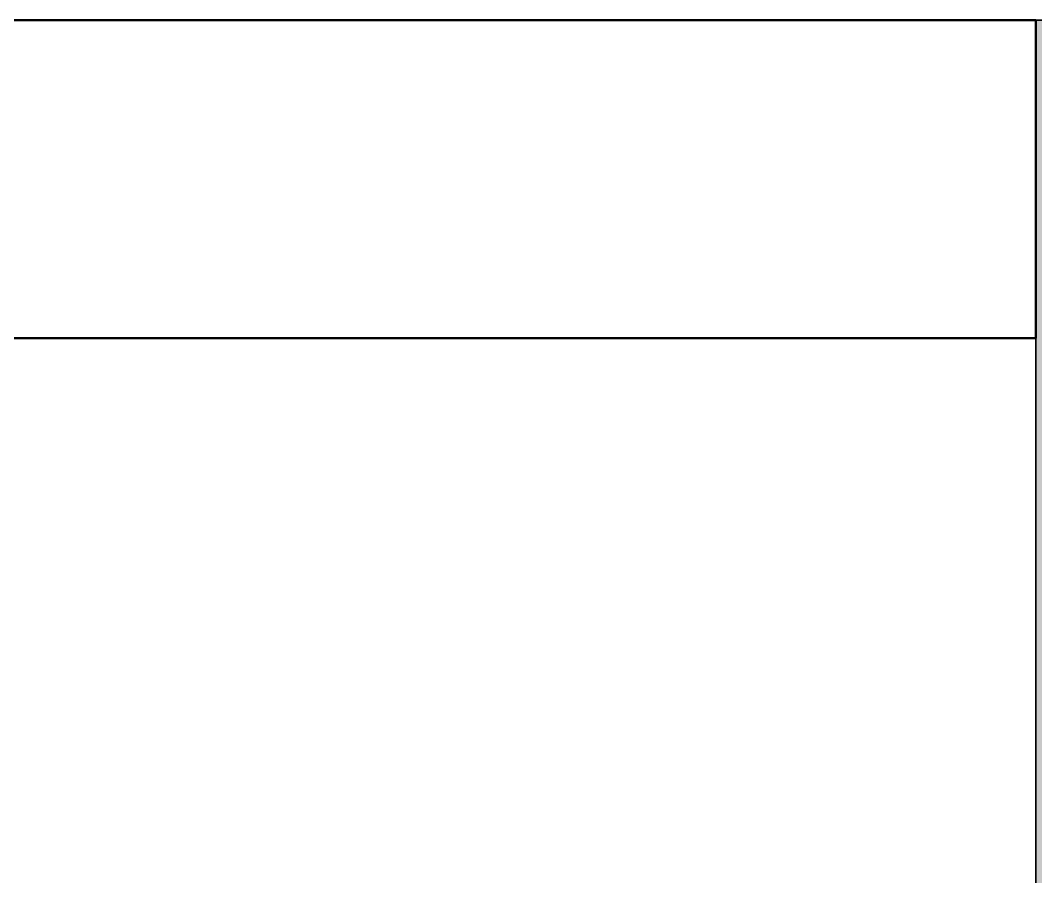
# Model space of a CAD drawing. Header units: millimetres. Extents: x -1379 to 1385823, y -4884429 to 548763.
# Drawn here: x 417951 to 418749, y -2330848 to -2330174 of the extents above; entities that cross this region are included whole.
import ezdxf

# ---------------------------------------------------------------- set-up
doc = ezdxf.new("R2010")
doc.units = ezdxf.units.MM
for name, color, linetype in [('000 - CONCRETE_COL_CUT_COLOR_5', 7, 'Continuous'), ('000 - CONCRETE_COL_HATCH_', 7, 'Continuous'), ('000 - CONCRETE_PRECAST_CUT_COLOR_4', 7, 'Continuous'), ('000 - EXISTING_COLUMN_CUT_COLOR_5', 7, 'Continuous')]:
    doc.layers.add(name, color=color, linetype=linetype)
for name, color, linetype, lineweight in [('A-COLS-E', 7, 'Continuous', 35), ('A-FLOR-E', 7, 'Continuous', 35), ('WALL-E', 7, 'Continuous', 50)]:
    doc.layers.add(name, color=color, linetype=linetype, lineweight=lineweight)

# ---------------------------------------------------------------- blocks, each defined once
blk = doc.blocks.new('DPA_Rectangular - 300 x 700mm-V9-IV01 - LOWER ROOF LEVEL PLAN')
at = {"layer": '000 - CONCRETE_COL_CUT_COLOR_5', "color": 7}
for p, q in [((-150, 350), (150, 350)), ((-150, -350), (-150, 350))]:
    blk.add_line(p, q, dxfattribs=at)
blk = doc.blocks.new('*U2581')
at = {"layer": '000 - CONCRETE_COL_HATCH_'}
h = blk.add_hatch(dxfattribs=at)
h.set_pattern_fill('AR-CONC', scale=0.5)
h.set_pattern_definition([(50, (-3e-14, -2e-14), (3.5863, -0.31376), [0.375, -4.125]), (355, (-3e-14, -2e-14), (-0.693757, 3.76096), [0.3, -3.3]), (100.4514, (0.299, -0.026), (2.892544, 3.4472), [0.3187, -3.50571]), (46.1842, (-3e-14, 1), (5.336207, -0.827596), [0.5625, -6.1875]), (96.6356, (0.4447, 0.931), (4.67331, 4.87059), [0.47805, -5.25857]), (351.1842, (-3e-14, 1), (4.67331, 4.87059), [0.45, -4.95]), (21, (0.5, 0.75), (2.984535, -2.013094), [0.375, -4.125]), (326, (0.5, 0.75), (1.216577, 3.62575), [0.3, -3.3]), (71.4514, (0.7487, 0.5822), (4.201112, 1.612656), [0.3187, -3.50571]), (37.5, (-3e-14, -2e-14), (0.0607993, 1.6644693), [0, -3.26, 0, -3.35, 0, -3.3125]), (7.5, (-3e-14, -2e-14), (1.315348, 1.9720586), [0, -1.91, 0, -3.185, 0, -1.2625]), (327.5, (-1.115, -2e-14), (2.669112, -0.1127744), [0, -1.25, 0, -3.9, 0, -5.175]), (317.5, (-1.615, -2e-14), (2.915931, 0.500525), [0, -1.625, 0, -2.59, 0, -3.675])])
h.paths.add_polyline_path([(-150, -350), (150, -350), (150, 350), (-150, 350)])
at = {"layer": '000 - EXISTING_COLUMN_CUT_COLOR_5', "color": 7}
blk.add_lwpolyline([(-150, -350), (150, -350), (150, 350), (-150, 350)], close=True, dxfattribs=at)
blk = doc.blocks.new('C-1-IV01_REV00_20260605-145550_LOPF_EX')
at = {"layer": 'A-FLOR-E', "color": 7}
for p, q in [((365, -1010), (16445, -1010)), ((16445, -1010), (365, -1010)), ((16145, -1260), (12975, -1260))]:
    blk.add_line(p, q, dxfattribs=at)
at = {"layer": 'WALL-E', "color": 7}
for p, q in [((16145, -1010), (12975, -1010)), ((12975, -1010), (16145, -1010)), ((16145, -1010), (16145, -1260)), ((16145, -1260), (16145, -1010)), ((16145, -1260), (12975, -1260)), ((12975, -1260), (16145, -1260))]:
    blk.add_line(p, q, dxfattribs=at)
at = {"layer": '000 - CONCRETE_PRECAST_CUT_COLOR_4', "color": 7}
blk.add_blockref('*U2581', (16295, -1360), dxfattribs=at)
at = {"layer": 'A-COLS-E', "color": 7}
blk.add_blockref('DPA_Rectangular - 300 x 700mm-V9-IV01 - LOWER ROOF LEVEL PLAN', (16295, -1360), dxfattribs=at)

msp = doc.modelspace()

# ---------------------------------------------------------------- block references
at = {"color": 7}
msp.add_blockref('C-1-IV01_REV00_20260605-145550_LOPF_EX', (402604.3, -2329164.18), dxfattribs=at)

doc.saveas('drawing.dxf')
